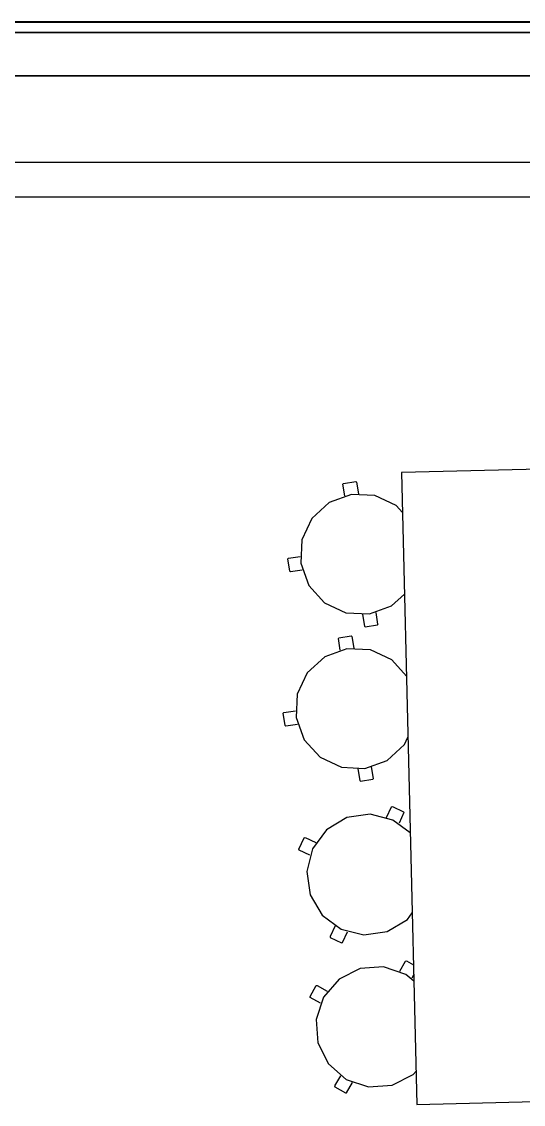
# Model space of a CAD drawing. Header units: metres. Extents: x 2.5 to 42.6, y 0.9 to 31.9.
# Drawn here: x 35.242 to 35.815, y 12.406 to 13.64 of the extents above; entities that cross this region are included whole.
import ezdxf

# ---------------------------------------------------------------- set-up
doc = ezdxf.new("R2010")
doc.units = ezdxf.units.M
doc.layers.add('ARREDI', color=9, linetype='Continuous')
doc.layers.add('PARETI_STRUTTURE', color=7, linetype='Continuous')

msp = doc.modelspace()

# ---------------------------------------------------------------- linework, layer by layer
at = {"layer": 'ARREDI'}
for points in [[(35.1144, 13.6402), (35.5672, 13.6402)], [(35.5672, 13.6402), (36.02, 13.6402)], [(35.5672, 13.6398), (35.1144, 13.6398)], [(36.02, 13.6398), (35.5672, 13.6398)], [(35.6088, 13.1128), (35.6094, 13.1137)], [(35.6108, 13.0995), (35.6088, 13.1128)], [(35.6094, 13.1137), (35.6235, 13.1158)], [(35.6235, 13.1158), (35.6244, 13.1151)], [(35.6244, 13.1151), (35.6264, 13.1019)], [(35.6768, 13.0807), (35.6697, 13.0885), (35.6454, 13.0999), (35.6185, 13.1012), (35.5932, 13.092), (35.5734, 13.0739), (35.5619, 13.0496), (35.5607, 13.0227)], [(35.546, 13.0277), (35.5467, 13.0286)], [(35.5482, 13.0136), (35.546, 13.0277)], [(35.5467, 13.0286), (35.56, 13.0306)], [(35.549, 13.013), (35.5481, 13.0137)], [(35.5623, 13.015), (35.549, 13.013)], [(35.5607, 13.0227), (35.5698, 12.9974), (35.5879, 12.9776), (35.6123, 12.9661), (35.6391, 12.9649), (35.6644, 12.974), (35.6791, 12.9874)], [(35.6313, 12.9642), (35.6333, 12.9509)], [(35.6488, 12.9533), (35.6468, 12.9665)], [(35.6333, 12.9509), (35.6342, 12.9502)], [(35.6342, 12.9502), (35.6482, 12.9524)], [(35.6482, 12.9524), (35.6489, 12.9533)], [(35.6036, 12.9368), (35.6042, 12.9377)], [(35.6056, 12.9235), (35.6036, 12.9368)], [(35.6042, 12.9377), (35.6182, 12.9398)], [(35.6182, 12.9398), (35.6191, 12.9391)], [(35.6191, 12.9391), (35.6211, 12.9259)], [(35.6813, 12.894), (35.6645, 12.9125), (35.6402, 12.9239), (35.6133, 12.9251), (35.588, 12.916), (35.5681, 12.8979), (35.5567, 12.8736), (35.5555, 12.8467)], [(35.5408, 12.8517), (35.5415, 12.8526)], [(35.5429, 12.8376), (35.5408, 12.8517)], [(35.5415, 12.8526), (35.5547, 12.8546)], [(35.5438, 12.837), (35.5429, 12.8376)], [(35.5571, 12.839), (35.5438, 12.837)], [(35.5555, 12.8467), (35.5646, 12.8214), (35.5827, 12.8016), (35.6071, 12.7901), (35.6339, 12.7889), (35.6592, 12.798), (35.6791, 12.8161), (35.683, 12.8246)], [(35.6436, 12.7772), (35.6416, 12.7905)], [(35.626, 12.7882), (35.628, 12.7749)], [(35.6289, 12.7742), (35.643, 12.7764)], [(35.643, 12.7764), (35.6436, 12.7773)], [(35.628, 12.7749), (35.6289, 12.7742)], [(35.6585, 12.733), (35.6643, 12.7451)], [(35.6643, 12.7451), (35.6653, 12.7455)], [(35.6653, 12.7455), (35.6781, 12.7394)], [(35.6781, 12.7394), (35.6785, 12.7384)], [(35.6857, 12.7153), (35.6658, 12.73), (35.6398, 12.7366), (35.6132, 12.7327), (35.5901, 12.7189), (35.5741, 12.6973)], [(35.6785, 12.7384), (35.6728, 12.7263)], [(35.5586, 12.6968), (35.5647, 12.7096)], [(35.5647, 12.7096), (35.5657, 12.71)], [(35.5657, 12.71), (35.5778, 12.7043)], [(35.559, 12.6958), (35.5586, 12.6968)], [(35.5711, 12.69), (35.559, 12.6958)], [(35.5741, 12.6973), (35.5675, 12.6713), (35.5714, 12.6447), (35.5852, 12.6216), (35.6067, 12.6056), (35.6328, 12.599), (35.6594, 12.6029), (35.6825, 12.6167), (35.688, 12.624)], [(35.5998, 12.6093), (35.5941, 12.5972)], [(35.5941, 12.5972), (35.5944, 12.5962)], [(35.5944, 12.5962), (35.6072, 12.5901)], [(35.6083, 12.5905), (35.614, 12.6026)], [(35.6072, 12.5901), (35.6083, 12.5905)], [(35.6736, 12.5575), (35.6803, 12.5692)], [(35.6803, 12.5692), (35.6813, 12.5695)], [(35.6813, 12.5695), (35.6894, 12.5649)], [(35.6899, 12.5461), (35.6807, 12.554), (35.6552, 12.5625), (35.6284, 12.5606), (35.6044, 12.5485), (35.5868, 12.5282)], [(35.6897, 12.5539), (35.6873, 12.5498)], [(35.5783, 12.5412), (35.5794, 12.5415)], [(35.5794, 12.5415), (35.591, 12.5348)], [(35.5713, 12.5289), (35.5783, 12.5412)], [(35.5716, 12.5278), (35.5713, 12.5289)], [(35.5832, 12.5212), (35.5716, 12.5278)], [(35.5868, 12.5282), (35.5783, 12.5027), (35.5802, 12.4759), (35.5922, 12.4519), (35.6126, 12.4342), (35.6381, 12.4258), (35.6649, 12.4277), (35.6889, 12.4397), (35.6924, 12.4437)], [(35.6059, 12.4385), (35.5993, 12.4269)], [(35.613, 12.4191), (35.6196, 12.4308)], [(35.5993, 12.4269), (35.5996, 12.4258)], [(35.5996, 12.4258), (35.6119, 12.4188)], [(35.6119, 12.4188), (35.613, 12.4191)]]:
    msp.add_lwpolyline(points, dxfattribs=at)
for points in [[(35.1144, 13.6398), (35.5672, 13.6398), (35.5672, 13.6402), (35.1144, 13.6402)], [(35.5672, 13.6398), (36.02, 13.6398), (36.02, 13.6402), (35.5672, 13.6402)], [(35.9932, 12.4132), (35.9756, 13.1335), (35.6757, 13.1262), (35.6933, 12.4058)]]:
    msp.add_lwpolyline(points, close=True, dxfattribs=at)
at = {"layer": 'PARETI_STRUTTURE'}
for points in [[(34.2088, 13.628), (42.5261, 13.628)], [(36.0098, 13.628), (35.1238, 13.628), (35.1238, 13.5784)], [(34.6514, 13.48), (41.9178, 13.48), (41.9178, 13.5784), (34.6514, 13.5784)], [(34.6514, 13.5784), (41.9178, 13.5784)], [(34.6514, 13.48), (37.3898, 13.48)], [(35.1239, 13.48), (35.1239, 13.4406), (36.0098, 13.4406), (36.0098, 13.48)]]:
    msp.add_lwpolyline(points, dxfattribs=at)

doc.saveas('drawing.dxf')
